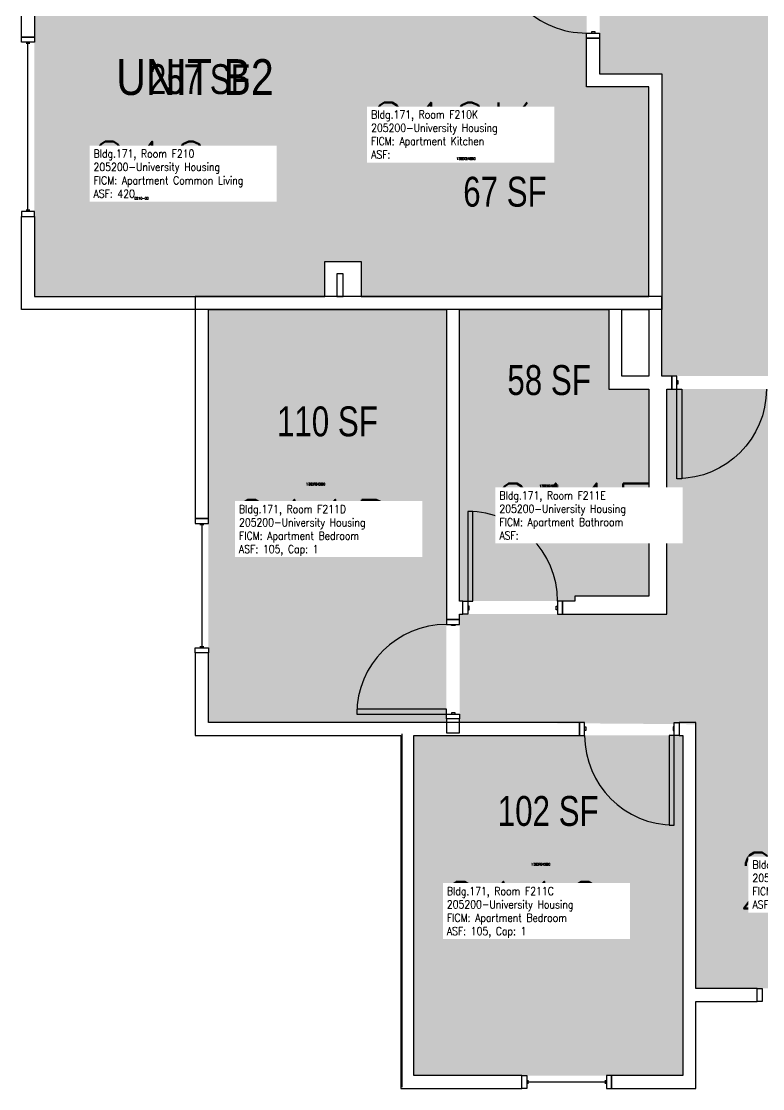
# Model space of a CAD drawing. Header units: inches. Extents: x -93 to 1642, y -75 to 1661.
# Drawn here: x 1046.6 to 1344.4, y -75.3 to 353.5 of the extents above; entities that cross this region are included whole.
import ezdxf
from ezdxf.enums import TextEntityAlignment as Align

# ---------------------------------------------------------------- set-up
doc = ezdxf.new("R2010")
doc.units = ezdxf.units.IN
doc.header["$LTSCALE"] = 96
doc.header["$MEASUREMENT"] = 0
for name, color, linetype in [('A-AREA-IDEN', 1, 'Continuous'), ('A-DOOR', 2, 'Continuous'), ('A-GLAZ', 1, 'Continuous'), ('A-IDEN-RNUM', 7, 'Continuous'), ('A-IDEN-SNUM', 4, 'Continuous'), ('A-IDEN-VNUM', 4, 'Continuous'), ('A-WALL', 5, 'Continuous'), ('AREA-TEXT', 3, 'Continuous'), ('Rooms-Category-Color', 7, 'Continuous'), ('Rooms-College-Color', 7, 'Continuous'), ('Rooms-Department-Color', 7, 'Continuous'), ('Rooms-Division-Color', 7, 'Continuous'), ('Rooms-Information', 7, 'Continuous')]:
    doc.layers.add(name, color=color, linetype=linetype)
doc.styles.add('AREA', font='arial.ttf', dxfattribs={"width": 0.75, "height": 12})
doc.styles.add('ROOMSNUMBER', font='txt.shx', dxfattribs={"height": 0.03})
doc.styles.add('ROOMVNUMBER', font='simplex.shx', dxfattribs={"width": 0.85})
doc.styles.get("Standard").update_dxf_attribs({"font": 'ARIALN.TTF'})

msp = doc.modelspace()

# ---------------------------------------------------------------- hatches: boundary and pattern name
at = {"layer": 'Rooms-Category-Color', "true_color": 0xadadad}
msp.add_hatch(color=253, dxfattribs=at).paths.add_polyline_path([(1363.875002218004, 211.004744492297), (1303.87500206219, 211.004744492297), (1303.875000468048, 332.391984803662), (1278.875000468049, 332.391984803662), (1278.875000468049, 414.7160979823528), (1303.875000468042, 414.7160979823528), (1303.875000468042, 1145.531314013069), (1303.87500206219, 1145.531314013069), (1303.87500206219, 1227.85542719176), (1303.875000468048, 1227.85542719176), (1303.875000468043, 1322.498705997726), (1363.875000340934, 1322.49870599773), (1363.875000340934, 1130.216098604817), (1388.875000340926, 1130.216098604817), (1388.875000340926, 1047.891985426127), (1363.875000340926, 1047.891985426127), (1363.875000340926, 863.8554278141951), (1388.875000340926, 863.8554278141951), (1388.875000340926, 781.5313146355043), (1363.875000340934, 781.5313146355043), (1363.875000340934, 353.4987054477958), (1363.250000098103, 353.4987054477958), (1363.250000098103, 243.998705968893), (1363.874561181933, 243.998705968893), (1363.875002218004, 242.9987318208281)])
at = {"layer": 'Rooms-Category-Color', "true_color": 0x728ef3}
for points in [[(1051.875000077909, 242.998758465223), (1051.875000077909, 378.4987584652239), (1172.875000077916, 378.4987584652235), (1172.875000077916, 653.4987584652234), (1230.875000077902, 653.4987584652234), (1230.875000077902, 624.7487326421052), (1217.000000077922, 624.7487842883407), (1217.000000077921, 448.716227919219), (1230.875000077902, 448.7161762729835), (1230.875000077903, 419.9661504498655), (1217.000000077921, 419.9661504498653), (1217.000000077921, 388.267037271174), (1230.62500007791, 388.267037271174), (1230.62500007791, 393.517037271174), (1224.250000077921, 393.517037271174), (1224.250000077921, 414.7161504498655), (1273.62500007791, 414.7161504498653), (1273.62500007791, 393.517037271174), (1264.62500007791, 393.517037271174), (1264.62500007791, 388.2670372711742), (1273.62500007791, 388.2670372711742), (1273.62500007791, 327.142037271174), (1183.125000077916, 327.142037271174), (1183.125000077916, 256.9987584652155), (1168.500000077916, 256.9987584652131), (1168.500000077915, 242.9987584652159)], [(1183.125000077916, 242.998758465215), (1298.625000077909, 242.9987584652149), (1298.625000077909, 327.142037271174), (1183.125000077916, 327.142037271174)], [(1217.375002062191, 237.7487326420791), (1121.750002062195, 237.7487326421009), (1121.750002062155, 71.87373264209816), (1217.375002062151, 71.87373264207724)], [(1222.625002062191, 237.7487326419837), (1222.625002062191, 120.6237326433245), (1268.998650052136, 120.6297453147937), (1268.998650052136, 122.6297453147937), (1298.618170148395, 122.6267389790592), (1298.618170148402, 205.7517389777181), (1282.625002062191, 205.7547453134526), (1282.625002062191, 237.7547453134526), (1222.098363721913, 237.7547453134526)], [(1438.750000155813, -35.00124153478056), (1317.518278961767, -35.00124153478011), (1317.518278961765, 71.13800581230758), (1222.643278883854, 71.87375846522029), (1222.643278883854, 115.3737584665665), (1305.868168164109, 115.3737584665627), (1305.886446970068, 205.7547711366925), (1369.143279039671, 205.7547711366923), (1369.125000233733, 122.6237584652204), (1427.250000233726, 122.623758465235), (1427.250000233728, 115.3737584665668), (1533.625000233721, 115.3737584665622), (1533.643279039673, 71.8737584652204), (1438.768278961765, 71.87375846522046)], [(1312.250002140059, 66.61925308141906), (1204.250002140098, 66.62373264198015), (1204.250002140096, -70.0012673580203), (1312.250002140087, -70.00126735802053)]]:
    msp.add_hatch(color=171, dxfattribs=at).paths.add_polyline_path(points)
at = {"layer": 'Rooms-College-Color', "true_color": 0xadadad}
for points in [[(1363.875002218004, 211.004744492297), (1303.87500206219, 211.004744492297), (1303.875000468048, 332.391984803662), (1278.875000468049, 332.391984803662), (1278.875000468049, 414.7160979823528), (1303.875000468042, 414.7160979823528), (1303.875000468042, 1145.531314013069), (1303.87500206219, 1145.531314013069), (1303.87500206219, 1227.85542719176), (1303.875000468048, 1227.85542719176), (1303.875000468043, 1322.498705997726), (1363.875000340934, 1322.49870599773), (1363.875000340934, 1130.216098604817), (1388.875000340926, 1130.216098604817), (1388.875000340926, 1047.891985426127), (1363.875000340926, 1047.891985426127), (1363.875000340926, 863.8554278141951), (1388.875000340926, 863.8554278141951), (1388.875000340926, 781.5313146355043), (1363.875000340934, 781.5313146355043), (1363.875000340934, 353.4987054477958), (1363.250000098103, 353.4987054477958), (1363.250000098103, 243.998705968893), (1363.874561181933, 243.998705968893), (1363.875002218004, 242.9987318208281)], [(1051.875000077909, 242.998758465223), (1051.875000077909, 378.4987584652239), (1172.875000077916, 378.4987584652235), (1172.875000077916, 653.4987584652234), (1230.875000077902, 653.4987584652234), (1230.875000077902, 624.7487326421052), (1217.000000077922, 624.7487842883407), (1217.000000077921, 448.716227919219), (1230.875000077902, 448.7161762729835), (1230.875000077903, 419.9661504498655), (1217.000000077921, 419.9661504498653), (1217.000000077921, 388.267037271174), (1230.62500007791, 388.267037271174), (1230.62500007791, 393.517037271174), (1224.250000077921, 393.517037271174), (1224.250000077921, 414.7161504498655), (1273.62500007791, 414.7161504498653), (1273.62500007791, 393.517037271174), (1264.62500007791, 393.517037271174), (1264.62500007791, 388.2670372711742), (1273.62500007791, 388.2670372711742), (1273.62500007791, 327.142037271174), (1183.125000077916, 327.142037271174), (1183.125000077916, 256.9987584652155), (1168.500000077916, 256.9987584652131), (1168.500000077915, 242.9987584652159)], [(1183.125000077916, 242.998758465215), (1298.625000077909, 242.9987584652149), (1298.625000077909, 327.142037271174), (1183.125000077916, 327.142037271174)], [(1217.375002062191, 237.7487326420791), (1121.750002062195, 237.7487326421009), (1121.750002062155, 71.87373264209816), (1217.375002062151, 71.87373264207724)], [(1222.625002062191, 237.7487326419837), (1222.625002062191, 120.6237326433245), (1268.998650052136, 120.6297453147937), (1268.998650052136, 122.6297453147937), (1298.618170148395, 122.6267389790592), (1298.618170148402, 205.7517389777181), (1282.625002062191, 205.7547453134526), (1282.625002062191, 237.7547453134526), (1222.098363721913, 237.7547453134526)], [(1438.750000155813, -35.00124153478056), (1317.518278961767, -35.00124153478011), (1317.518278961765, 71.13800581230758), (1222.643278883854, 71.87375846522029), (1222.643278883854, 115.3737584665665), (1305.868168164109, 115.3737584665627), (1305.886446970068, 205.7547711366925), (1369.143279039671, 205.7547711366923), (1369.125000233733, 122.6237584652204), (1427.250000233726, 122.623758465235), (1427.250000233728, 115.3737584665668), (1533.625000233721, 115.3737584665622), (1533.643279039673, 71.8737584652204), (1438.768278961765, 71.87375846522046)], [(1312.250002140059, 66.61925308141906), (1204.250002140098, 66.62373264198015), (1204.250002140096, -70.0012673580203), (1312.250002140087, -70.00126735802053)]]:
    msp.add_hatch(color=253, dxfattribs=at).paths.add_polyline_path(points)
at = {"layer": 'Rooms-Department-Color', "true_color": 0xacacac}
msp.add_hatch(color=253, dxfattribs=at).paths.add_polyline_path([(1363.875002218004, 211.004744492297), (1303.87500206219, 211.004744492297), (1303.875000468048, 332.391984803662), (1278.875000468049, 332.391984803662), (1278.875000468049, 414.7160979823528), (1303.875000468042, 414.7160979823528), (1303.875000468042, 1145.531314013069), (1303.87500206219, 1145.531314013069), (1303.87500206219, 1227.85542719176), (1303.875000468048, 1227.85542719176), (1303.875000468043, 1322.498705997726), (1363.875000340934, 1322.49870599773), (1363.875000340934, 1130.216098604817), (1388.875000340926, 1130.216098604817), (1388.875000340926, 1047.891985426127), (1363.875000340926, 1047.891985426127), (1363.875000340926, 863.8554278141951), (1388.875000340926, 863.8554278141951), (1388.875000340926, 781.5313146355043), (1363.875000340934, 781.5313146355043), (1363.875000340934, 353.4987054477958), (1363.250000098103, 353.4987054477958), (1363.250000098103, 243.998705968893), (1363.874561181933, 243.998705968893), (1363.875002218004, 242.9987318208281)])
at = {"layer": 'Rooms-Department-Color', "true_color": 0x604aed}
for points in [[(1051.875000077909, 242.998758465223), (1051.875000077909, 378.4987584652239), (1172.875000077916, 378.4987584652235), (1172.875000077916, 653.4987584652234), (1230.875000077902, 653.4987584652234), (1230.875000077902, 624.7487326421052), (1217.000000077922, 624.7487842883407), (1217.000000077921, 448.716227919219), (1230.875000077902, 448.7161762729835), (1230.875000077903, 419.9661504498655), (1217.000000077921, 419.9661504498653), (1217.000000077921, 388.267037271174), (1230.62500007791, 388.267037271174), (1230.62500007791, 393.517037271174), (1224.250000077921, 393.517037271174), (1224.250000077921, 414.7161504498655), (1273.62500007791, 414.7161504498653), (1273.62500007791, 393.517037271174), (1264.62500007791, 393.517037271174), (1264.62500007791, 388.2670372711742), (1273.62500007791, 388.2670372711742), (1273.62500007791, 327.142037271174), (1183.125000077916, 327.142037271174), (1183.125000077916, 256.9987584652155), (1168.500000077916, 256.9987584652131), (1168.500000077915, 242.9987584652159)], [(1183.125000077916, 242.998758465215), (1298.625000077909, 242.9987584652149), (1298.625000077909, 327.142037271174), (1183.125000077916, 327.142037271174)], [(1217.375002062191, 237.7487326420791), (1121.750002062195, 237.7487326421009), (1121.750002062155, 71.87373264209816), (1217.375002062151, 71.87373264207724)], [(1222.625002062191, 237.7487326419837), (1222.625002062191, 120.6237326433245), (1268.998650052136, 120.6297453147937), (1268.998650052136, 122.6297453147937), (1298.618170148395, 122.6267389790592), (1298.618170148402, 205.7517389777181), (1282.625002062191, 205.7547453134526), (1282.625002062191, 237.7547453134526), (1222.098363721913, 237.7547453134526)], [(1438.750000155813, -35.00124153478056), (1317.518278961767, -35.00124153478011), (1317.518278961765, 71.13800581230758), (1222.643278883854, 71.87375846522029), (1222.643278883854, 115.3737584665665), (1305.868168164109, 115.3737584665627), (1305.886446970068, 205.7547711366925), (1369.143279039671, 205.7547711366923), (1369.125000233733, 122.6237584652204), (1427.250000233726, 122.623758465235), (1427.250000233728, 115.3737584665668), (1533.625000233721, 115.3737584665622), (1533.643279039673, 71.8737584652204), (1438.768278961765, 71.87375846522046)], [(1312.250002140059, 66.61925308141906), (1204.250002140098, 66.62373264198015), (1204.250002140096, -70.0012673580203), (1312.250002140087, -70.00126735802053)]]:
    msp.add_hatch(color=173, dxfattribs=at).paths.add_polyline_path(points)
at = {"layer": 'Rooms-Division-Color', "true_color": 0xadadad}
msp.add_hatch(color=253, dxfattribs=at).paths.add_polyline_path([(1363.875002218004, 211.004744492297), (1303.87500206219, 211.004744492297), (1303.875000468048, 332.391984803662), (1278.875000468049, 332.391984803662), (1278.875000468049, 414.7160979823528), (1303.875000468042, 414.7160979823528), (1303.875000468042, 1145.531314013069), (1303.87500206219, 1145.531314013069), (1303.87500206219, 1227.85542719176), (1303.875000468048, 1227.85542719176), (1303.875000468043, 1322.498705997726), (1363.875000340934, 1322.49870599773), (1363.875000340934, 1130.216098604817), (1388.875000340926, 1130.216098604817), (1388.875000340926, 1047.891985426127), (1363.875000340926, 1047.891985426127), (1363.875000340926, 863.8554278141951), (1388.875000340926, 863.8554278141951), (1388.875000340926, 781.5313146355043), (1363.875000340934, 781.5313146355043), (1363.875000340934, 353.4987054477958), (1363.250000098103, 353.4987054477958), (1363.250000098103, 243.998705968893), (1363.874561181933, 243.998705968893), (1363.875002218004, 242.9987318208281)])
at = {"layer": 'Rooms-Division-Color', "true_color": 0x604aed}
for points in [[(1051.875000077909, 242.998758465223), (1051.875000077909, 378.4987584652239), (1172.875000077916, 378.4987584652235), (1172.875000077916, 653.4987584652234), (1230.875000077902, 653.4987584652234), (1230.875000077902, 624.7487326421052), (1217.000000077922, 624.7487842883407), (1217.000000077921, 448.716227919219), (1230.875000077902, 448.7161762729835), (1230.875000077903, 419.9661504498655), (1217.000000077921, 419.9661504498653), (1217.000000077921, 388.267037271174), (1230.62500007791, 388.267037271174), (1230.62500007791, 393.517037271174), (1224.250000077921, 393.517037271174), (1224.250000077921, 414.7161504498655), (1273.62500007791, 414.7161504498653), (1273.62500007791, 393.517037271174), (1264.62500007791, 393.517037271174), (1264.62500007791, 388.2670372711742), (1273.62500007791, 388.2670372711742), (1273.62500007791, 327.142037271174), (1183.125000077916, 327.142037271174), (1183.125000077916, 256.9987584652155), (1168.500000077916, 256.9987584652131), (1168.500000077915, 242.9987584652159)], [(1183.125000077916, 242.998758465215), (1298.625000077909, 242.9987584652149), (1298.625000077909, 327.142037271174), (1183.125000077916, 327.142037271174)], [(1217.375002062191, 237.7487326420791), (1121.750002062195, 237.7487326421009), (1121.750002062155, 71.87373264209816), (1217.375002062151, 71.87373264207724)], [(1222.625002062191, 237.7487326419837), (1222.625002062191, 120.6237326433245), (1268.998650052136, 120.6297453147937), (1268.998650052136, 122.6297453147937), (1298.618170148395, 122.6267389790592), (1298.618170148402, 205.7517389777181), (1282.625002062191, 205.7547453134526), (1282.625002062191, 237.7547453134526), (1222.098363721913, 237.7547453134526)], [(1438.750000155813, -35.00124153478056), (1317.518278961767, -35.00124153478011), (1317.518278961765, 71.13800581230758), (1222.643278883854, 71.87375846522029), (1222.643278883854, 115.3737584665665), (1305.868168164109, 115.3737584665627), (1305.886446970068, 205.7547711366925), (1369.143279039671, 205.7547711366923), (1369.125000233733, 122.6237584652204), (1427.250000233726, 122.623758465235), (1427.250000233728, 115.3737584665668), (1533.625000233721, 115.3737584665622), (1533.643279039673, 71.8737584652204), (1438.768278961765, 71.87375846522046)], [(1312.250002140059, 66.61925308141906), (1204.250002140098, 66.62373264198015), (1204.250002140096, -70.0012673580203), (1312.250002140087, -70.00126735802053)]]:
    msp.add_hatch(color=173, dxfattribs=at).paths.add_polyline_path(points)

# ---------------------------------------------------------------- linework, layer by layer
at = {"layer": 'A-DOOR'}
for points in [[(1278.875000077937, 348.7796562500683), (1278.875000077937, 346.7796562500683), (1273.625000077937, 346.7796562500683), (1273.625000077937, 348.7796562500683)], [(1277.125000077937, 348.7796562500683), (1277.125000077937, 349.2796562500683), (1275.625000077937, 349.2796562500683), (1275.625000077937, 348.7796562500683)], [(1309.868168164145, 211.0047711366922), (1307.868168164145, 211.0047711366922), (1307.868168164145, 205.7547711366922), (1309.868168164145, 205.7547711366922)], [(1309.868168164145, 209.2547711366922), (1310.368168164145, 209.2547711366922), (1310.368168164145, 207.7547711366922), (1309.868168164145, 207.7547711366922)], [(1309.868168164145, 205.7547711366922), (1311.868168164145, 205.7547711366922), (1311.868168164145, 169.7547711366922), (1309.868168164145, 169.7547711366922)], [(1226.000000077932, 120.6237584665639), (1228.000000077932, 120.6237584665639), (1228.000000077932, 156.6237584665639), (1226.000000077932, 156.6237584665639)], [(1226.000000077932, 115.3737584665639), (1224.000000077932, 115.3737584665639), (1224.000000077932, 120.6237584665639), (1226.000000077932, 120.6237584665639)], [(1262.000000077932, 115.3737584665641), (1264.000000077932, 115.3737584665641), (1264.000000077932, 120.6237584665641), (1262.000000077932, 120.6237584665641)], [(1226.000000077932, 117.1237584665639), (1226.500000077932, 117.1237584665639), (1226.500000077932, 118.6237584665639), (1226.000000077932, 118.6237584665639)], [(1262.000000077932, 117.1237584665641), (1261.500000077932, 117.1237584665641), (1261.500000077932, 118.6237584665641), (1262.000000077932, 118.6237584665641)], [(1222.625000077932, 111.2438679026582), (1222.625000077932, 113.2438679026582), (1217.375000077932, 113.2438679026582), (1217.375000077932, 111.2438679026582)], [(1220.875000077932, 111.2438679026582), (1220.875000077932, 110.7438679026582), (1219.375000077932, 110.7438679026582), (1219.375000077932, 111.2438679026582)], [(1217.375000077932, 75.24386790265817), (1217.375000077932, 77.24386790265817), (1181.375000077932, 77.2438679026584), (1181.375000077932, 75.2438679026584)], [(1222.625000077932, 75.24386790265817), (1222.625000077932, 73.24386790265817), (1217.375000077932, 73.24386790265817), (1217.375000077932, 75.24386790265817)], [(1220.875000077932, 75.24386790265817), (1220.875000077932, 75.74386790265817), (1219.375000077932, 75.74386790265817), (1219.375000077932, 75.24386790265817)], [(1272.875000155839, 71.87375846521991), (1270.875000155839, 71.87375846521991), (1270.875000155839, 66.62375846521991), (1272.875000155839, 66.62375846521991)], [(1272.875000155839, 70.12375846521991), (1273.375000155839, 70.12375846521991), (1273.375000155839, 68.62375846521991), (1272.875000155839, 68.62375846521991)], [(1308.875000155839, 70.12375846521991), (1308.375000155839, 70.12375846521991), (1308.375000155839, 68.62375846521991), (1308.875000155839, 68.62375846521991)], [(1308.875000155839, 71.87375846521991), (1310.875000155839, 71.87375846521991), (1310.875000155839, 66.62375846521991), (1308.875000155839, 66.62375846521991)], [(1308.875000155839, 66.62375846521991), (1306.875000155839, 66.62375846521991), (1306.875000155839, 30.62375846521991), (1308.875000155839, 30.62375846521991)]]:
    msp.add_lwpolyline(points, close=True, dxfattribs=at)
for centre, start, end in [((1273.625000077937, 384.7796562500683), 225.0000000000092, 270), ((1226.000000077932, 120.6237584665639), 0, 90), ((1217.375000077932, 75.24386790265817), 90, 180), ((1308.875000155839, 66.62375846521991), 180, 270)]:
    msp.add_arc(centre, 36, start, end, dxfattribs=at)
at = {"layer": 'A-DOOR', "extrusion": (0, 0, -1)}
msp.add_arc((-1309.868168164145, 205.7547711366922), 36, 180, 270, dxfattribs=at)
at = {"layer": 'A-GLAZ'}
for p, q in [((1050.000000077937, 344.614870133972), (1048.500000077937, 344.614870133972)), ((1049.250000077937, 277.614870133972), (1049.250000077937, 344.614870133972)), ((1050.000000077937, 277.614870133972), (1048.500000077937, 277.614870133972)), ((1118.375000077936, 151.3395195847304), (1119.875000077936, 151.3395195847304)), ((1119.125000077936, 151.3395195847304), (1119.125000077936, 102.3395195847304)), ((1118.375000077936, 102.3395195847304), (1119.875000077936, 102.3395195847304)), ((1250.125000155839, -71.87624153478077), (1250.125000155839, -73.37624153478077)), ((1281.125000155839, -72.62624153478077), (1250.125000155839, -72.62624153478077)), ((1281.125000155839, -71.87624153478077), (1281.125000155839, -73.37624153478077))]:
    msp.add_line(p, q, dxfattribs=at)
for points in [[(1046.625000077937, 345.114870133972), (1046.625000077937, 347.114870133972), (1051.875000077937, 347.114870133972), (1051.875000077937, 345.114870133972)], [(1046.625000077937, 277.114870133972), (1046.625000077937, 275.114870133972), (1051.875000077937, 275.114870133972), (1051.875000077937, 277.114870133972)], [(1121.750000077936, 151.8395195847304), (1121.750000077936, 153.8395195847304), (1116.500000077936, 153.8395195847304), (1116.500000077936, 151.8395195847304)], [(1121.750000077936, 101.8395195847304), (1121.750000077936, 99.8395195847304), (1116.500000077936, 99.8395195847304), (1116.500000077936, 101.8395195847304)], [(1344.125000155841, -40.25124153478032), (1342.125000155841, -40.25124153478032), (1342.125000155841, -35.00124153478032), (1344.125000155841, -35.00124153478032)], [(1249.625000155839, -75.25124153478077), (1247.625000155839, -75.25124153478077), (1247.625000155839, -70.00124153478077), (1249.625000155839, -70.00124153478077)], [(1281.625000155839, -75.25124153478077), (1283.625000155839, -75.25124153478077), (1283.625000155839, -70.00124153478077), (1281.625000155839, -70.00124153478077)]]:
    msp.add_lwpolyline(points, close=True, dxfattribs=at)
at = {"layer": 'A-WALL'}
for p, q in [((1046.625000077937, 347.114870133972), (1046.625000077937, 378.4987584652239)), ((1051.875000077937, 378.4987584652239), (1051.875000077937, 347.114870133972)), ((1051.875000077937, 347.114870133972), (1046.625000077937, 347.114870133972)), ((1273.625000077937, 327.142037271174), (1273.625000077937, 346.7796562500693)), ((1273.625000077937, 346.7796562500693), (1278.875000077937, 346.7796562500693)), ((1278.875000077937, 346.7796562500693), (1278.875000077937, 332.392037271174)), ((1278.875000077937, 332.392037271174), (1303.875000077937, 332.3920372711739)), ((1303.875000077937, 332.3920372711739), (1303.875000077931, 237.7487584652075)), ((1298.625000077937, 327.142037271174), (1273.625000077937, 327.142037271174)), ((1298.625000077932, 242.9987584652075), (1298.625000077937, 327.142037271174)), ((1046.625000077937, 237.748758465223), (1046.625000077937, 275.114870133972)), ((1046.625000077937, 275.114870133972), (1051.875000077937, 275.114870133972)), ((1051.875000077937, 275.114870133972), (1051.875000077937, 242.998758465223)), ((1168.500000077943, 256.998758465213), (1183.125000077943, 256.9987584652157)), ((1168.500000077943, 242.9987584652157), (1168.500000077943, 256.998758465213)), ((1183.125000077943, 256.9987584652157), (1183.125000077943, 242.9987584652148)), ((1175.875000077943, 252.1237584652139), (1173.375000077943, 252.1237584652139)), ((1173.375000077943, 252.1237584652139), (1173.375000077943, 242.9987584652157)), ((1175.875000077943, 242.9987584652157), (1175.875000077943, 252.1237584652139)), ((1051.875000077937, 242.998758465223), (1168.500000077943, 242.9987584652157)), ((1303.875000077932, 242.9987584652238), (1116.500000077937, 242.9987584652238)), ((1116.500000077937, 242.998758465224), (1116.500000077937, 153.8395195847306)), ((1173.375000077943, 242.9987584652157), (1175.875000077943, 242.9987584652157)), ((1183.125000077943, 242.9987584652148), (1298.625000077932, 242.9987584652075)), ((1303.875000077932, 211.0047711366922), (1303.875000077932, 242.9987584652238)), ((1303.875000077931, 237.7487584652075), (1046.625000077937, 237.748758465223)), ((1121.750000077937, 237.7487584652238), (1217.375000077933, 237.7487584652238)), ((1121.750000077937, 153.8395195847306), (1121.750000077937, 237.748758465224)), ((1217.375000077933, 237.7487584652238), (1217.375000077932, 113.2438679026584)), ((1222.625000077933, 237.7487584652238), (1282.625000077932, 237.7487584652238)), ((1222.625000077932, 120.6237584665639), (1222.625000077933, 237.7487584652238)), ((1282.625000077932, 237.7487584652238), (1282.625000077932, 205.7547711366924)), ((1287.875000077932, 237.7487584652238), (1298.625000077932, 237.7487584652238)), ((1287.875000077932, 211.0047711366924), (1287.875000077932, 237.7487584652238)), ((1298.625000077932, 237.7487584652238), (1298.625000077932, 211.0047711366924)), ((1298.625000077932, 211.0047711366924), (1287.875000077932, 211.0047711366924)), ((1307.868168164145, 211.0047711366924), (1303.875000077932, 211.0047711366924)), ((1307.868168164145, 205.7547711366924), (1307.868168164145, 211.0047711366924)), ((1282.625000077932, 205.7547711366924), (1298.618168164143, 205.7547711366924)), ((1298.618168164142, 205.7547711366924), (1298.618168164138, 122.6237584665644)), ((1305.868168164143, 205.7547711366924), (1307.868168164145, 205.7547711366924)), ((1305.868168164137, 115.3737584665644), (1305.868168164142, 205.7547711366924)), ((1116.500000077937, 153.8395195847306), (1121.750000077937, 153.8395195847306)), ((1224.000000077932, 120.6237584665641), (1222.625000077933, 120.6237584665641)), ((1224.000000077932, 115.3737584665641), (1224.000000077932, 120.6237584665641)), ((1268.998648067878, 120.6237584665644), (1264.000000077932, 120.6237584665644)), ((1264.000000077932, 120.6237584665644), (1264.000000077932, 115.3737584665644)), ((1298.618168164138, 122.6237584665644), (1268.998648067878, 122.6237584665644)), ((1268.998648067878, 122.6237584665644), (1268.998648067878, 120.6237584665641)), ((1217.375000077932, 113.2438679026584), (1222.625000077932, 113.2438679026584)), ((1222.625000077933, 115.3737584665641), (1224.000000077932, 115.3737584665641)), ((1222.625000077932, 113.2438679026584), (1222.625000077932, 115.3737584665639)), ((1264.000000077932, 115.3737584665644), (1271.373648067879, 115.3737584665644)), ((1271.373648067879, 115.3737584665644), (1305.868168164138, 115.3737584665644)), ((1116.500000077936, 99.83951958473062), (1116.500000077936, 66.62375846521968)), ((1121.750000077936, 99.83951958473062), (1116.500000077936, 99.83951958473062)), ((1121.750000077936, 71.87375846521991), (1121.750000077936, 99.83951958473062)), ((1222.625000077932, 73.2438679026584), (1217.375000077932, 73.2438679026584)), ((1217.375000077932, 73.2438679026584), (1217.375000077932, 67.62375846521968)), ((1222.625000077932, 67.62375846521968), (1222.625000077932, 73.2438679026584)), ((1270.875000155839, 71.87375846522013), (1121.750000077936, 71.87375846521968)), ((1270.875000155839, 66.62375846522013), (1270.875000155839, 71.87375846522013)), ((1317.500000155841, 71.87375846522013), (1310.875000155839, 71.87375846522013)), ((1310.875000155839, 71.87375846522013), (1310.875000155839, 66.62375846522013)), ((1317.500000155841, -35.00124153478009), (1317.500000155841, 71.87375846522013)), ((1116.500000077936, 66.62375846521968), (1199.000000155839, 66.62375846521991)), ((1199.000000155839, 66.62375846521991), (1199.000000155838, -75.25124153478055)), ((1199.625000155839, -74.62624153478032), (1199.625000155841, 67.24875846521923)), ((1204.250000155838, -70.00124153478055), (1204.250000155839, 66.62375846521991)), ((1204.250000155839, 66.62375846521991), (1270.875000155839, 66.62375846522013)), ((1217.375000077932, 67.62375846521968), (1222.625000077932, 67.62375846521968)), ((1310.875000155839, 66.62375846522013), (1312.250000155841, 66.62375846522013)), ((1312.250000155841, 66.62375846522013), (1312.250000155841, -70.00124153478077)), ((1342.125000155841, -35.00124153478032), (1317.500000155841, -35.00124153478032)), ((1342.125000155841, -40.25124153478032), (1342.125000155841, -35.00124153478032)), ((1317.500000155841, -40.25124153478032), (1342.125000155841, -40.25124153478032)), ((1317.500000155841, -75.25124153478077), (1317.500000155841, -40.25124153478032)), ((1247.625000155839, -70.00124153478077), (1204.250000155838, -70.00124153478055)), ((1247.625000155839, -75.25124153478077), (1247.625000155839, -70.00124153478077)), ((1312.250000155841, -70.00124153478077), (1283.625000155839, -70.00124153478077)), ((1283.625000155839, -70.00124153478077), (1283.625000155839, -75.25124153478077)), ((1199.000000155838, -75.25124153478055), (1247.625000155839, -75.25124153478077)), ((1283.625000155839, -75.25124153478077), (1317.500000155841, -75.25124153478077))]:
    msp.add_line(p, q, dxfattribs=at)

# ---------------------------------------------------------------- texts
at = {"layer": 'A-AREA-IDEN'}
msp.add_text('UNIT B2', height=14.4, dxfattribs=at).set_placement((1116.378027950464, 323.9152172178324), align=Align.CENTER)
at = {"layer": 'A-IDEN-RNUM', "style": 'ROOMSNUMBER', "width": 0.85}
for s, p in [('0210-K0', (1225.194057363938, 298.3599404991578)), ('0210-00', (1094.899290836813, 282.3837037814737)), ('0211-D0', (1164.848425935929, 167.57326338536)), ('0211-E0', (1258.470980926035, 166.8419366110807)), ('0211-C0', (1255.250460885607, 14.83710268559708))]:
    msp.add_text(s, height=1, dxfattribs=at).set_placement(p, align=Align.MIDDLE_CENTER)
at = {"layer": 'A-IDEN-SNUM', "style": 'ROOMSNUMBER', "width": 0.85}
for s, p in [('1710F210K0', (1225.194057363938, 298.3599404991578)), ('1710F21000', (1094.899290836813, 282.3837037814737)), ('1710F211D0', (1164.848425935929, 167.57326338536)), ('1710F211E0', (1258.470980926035, 166.8419366110807)), ('1710F211C0', (1255.250460885607, 14.83710268559708))]:
    msp.add_text(s, height=1, dxfattribs=at).set_placement(p, align=Align.MIDDLE_CENTER)
at = {"layer": 'A-IDEN-VNUM', "style": 'ROOMVNUMBER', "width": 0.85}
for s, p in [('210K', (1218.992762743537, 309.6412253766339)), ('210', (1098.378027950501, 293.9152172178692)), ('211E', (1268.230301353171, 156.608224771849)), ('211D', (1164.105369082634, 150.076417237703)), ('211', (1358.949960720762, 8.30308317889694)), ('211C', (1248.042348099577, -3.386069693736228))]:
    msp.add_text(s, height=22.5, dxfattribs=at).set_placement(p, align=Align.MIDDLE_CENTER)
at = {"layer": 'AREA-TEXT', "style": 'AREA', "width": 0.75}
for s, p in [('257 SF', (1118.139903450071, 330.2811670508711)), ('67 SF', (1240.875000077912, 285.0703978681945)), ('58 SF', (1258.613175304932, 209.3987222809974)), ('110 SF', (1169.562502062173, 192.803787440712)), ('102 SF', (1258.250002140092, 36.30378744055319))]:
    msp.add_text(s, height=12, dxfattribs=at).set_placement(p, align=Align.MIDDLE_CENTER)

# ---------------------------------------------------------------- next in the draw order: texts
at = {"layer": 'Rooms-Information', "char_height": 3.214285714285714, "width": 72, "attachment_point": 7, "style": 'ROOMVNUMBER', "bg_fill": 3, "box_fill_scale": 1.5, "bg_fill_color": 256, "bg_fill_true_color": 13158600, "bg_fill_transparency": 0}
for s, insert in [('Bldg.171, Room F210K^M^J205200-University Housing^M^JFICM: Apartment Kitchen^M^JASF: ', (1187.117762743537, 298.3912253766339)), ('Bldg.171, Room F210^M^J205200-University Housing^M^JFICM: Apartment Common Living^M^JASF: 420', (1075.610170807644, 282.6652172178692)), ('Bldg.171, Room F211E^M^J205200-University Housing^M^JFICM: Apartment Bathroom^M^JASF: ', (1238.632087067457, 145.358224771849)), ('Bldg.171, Room F211D^M^J205200-University Housing^M^JFICM: Apartment Bedroom^M^JASF: 105, Cap: 1', (1134.051797654063, 138.826417237703)), ('Bldg.171, Room F211^M^J205200-University Housing^M^JFICM: Apartment Common Living^M^JASF: 420', (1340.280317863619, -2.946916821103059)), ('Bldg.171, Room F211C^M^J205200-University Housing^M^JFICM: Apartment Bedroom^M^JASF: 105, Cap: 1', (1217.533419528148, -14.63606969373623))]:
    msp.add_mtext(s, dxfattribs=dict(at, insert=insert))

doc.saveas('drawing.dxf')
